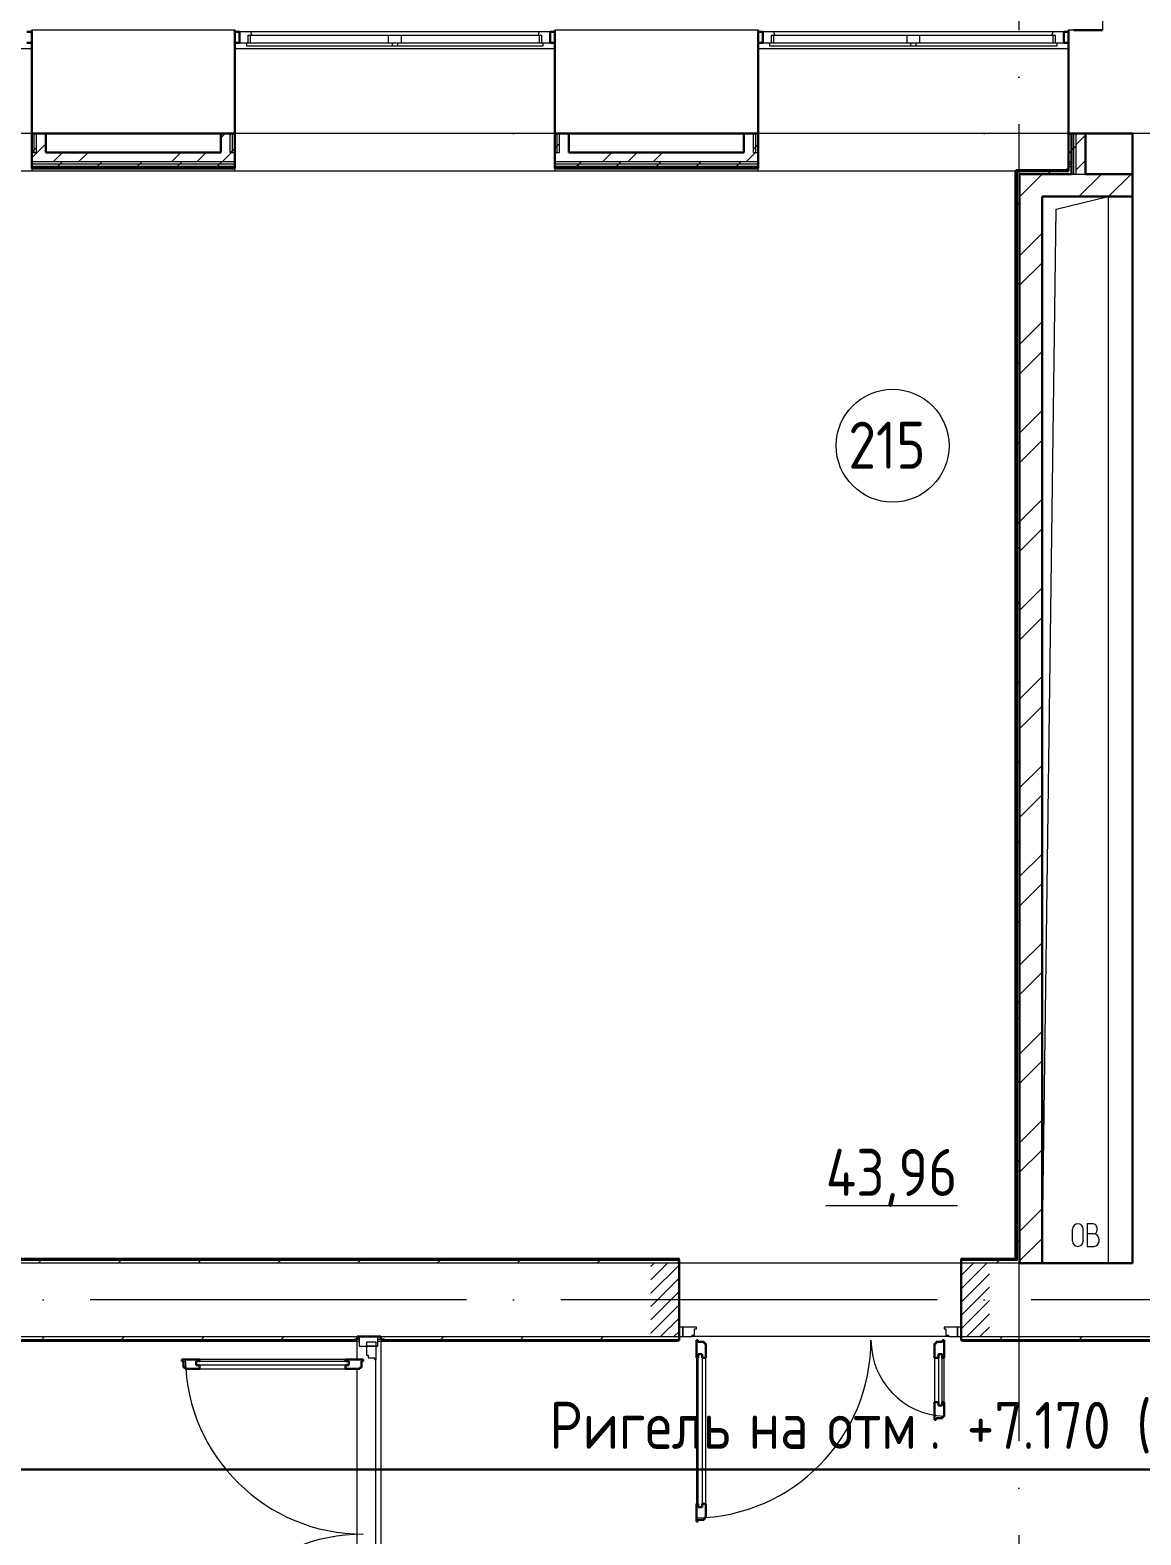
# Model space of a CAD drawing. Header units: millimetres. Extents: x -695119 to 412940, y -249585 to 622758.
# Drawn here: x 299737 to 305640, y 67663 to 75662 of the extents above; entities that cross this region are included whole.
import ezdxf

# ---------------------------------------------------------------- set-up
doc = ezdxf.new("R2010")
doc.units = ezdxf.units.MM
doc.linetypes.add('ADSK_Линия сетки', pattern=[25, 20, -2.5, 0, -2.5])
doc.linetypes.add('ADSK_Штриховая_ш2 п1_5', pattern=[4.5, 3, -1.5])
for name, color, linetype, lineweight in [('_ Окна', 252, 'Continuous', 30), ('_Схема', 5, 'Continuous', 30), ('Аннотация', 252, 'Continuous', 18), ('Витраж', 252, 'Continuous', 9), ('Двери', 8, 'Continuous', 9), ('Марки помещений', 8, 'Continuous', 20), ('Ограждение', 8, 'Continuous', 9), ('Окна', 252, 'Continuous', 9), ('Оси', 252, 'Continuous', 9), ('Перекрытие', 252, 'Continuous', 18), ('Стены внутренние', 252, 'Continuous', 18), ('Стены наружные', 252, 'Continuous', 18), ('Стены штриховка', 7, 'Continuous', 9)]:
    doc.layers.add(name, color=color, linetype=linetype, lineweight=lineweight)
doc.layers.add('Двери открывание', color=7, linetype='Continuous', lineweight=9, true_color=0xc0c0c0)
doc.styles.add('GOST Common_2', font='', dxfattribs={"width": 0.9, "height": 250})
doc.styles.get('GOST Common_2').set_extended_font_data('GOST type B')

# ---------------------------------------------------------------- blocks, each defined once
blk = doc.blocks.new('план 2 этажа')
at = {"layer": 'Двери', "lineweight": 18, "true_color": 0x636466}
h = blk.add_hatch(dxfattribs=at)
h.set_pattern_fill('FP_2', color=251, angle=180, style=0, pattern_type=2)
h.set_pattern_definition([(225, (304060.813, 68911.636), (35.3553, -35.3553), [])])
h.paths.add_polyline_path([(304835.8, 68980.5), (304835.8, 69106.6), (304685.8, 69106.6), (304685.8, 68716.6), (304835.8, 68716.6)])
h.paths.add_polyline_path([(303185.8, 68716.6), (303185.8, 69106.6), (303035.8, 69106.6), (303035.8, 68716.6)])
at = {"color": 251, "lineweight": 18, "true_color": 0x636466}
for p, q in [((305190.2, 74709.4), (305465.8, 74776.6)), ((305465.8, 74776.6), (305465.8, 69106.6)), ((305115.8, 69106.6), (305190.2, 74709.4)), ((305276.5, 69225.1), (305276.5, 69287.8)), ((305333.9, 69225.1), (305333.9, 69287.8)), ((305384, 69316.5), (305354, 69316.5)), ((305354, 69316.5), (305354, 69196.5)), ((305407.4, 69283.1), (305407.4, 69293.1)), ((305387.4, 69263.1), (305354, 69263.1)), ((305354, 69196.5), (305390.7, 69196.5)), ((305417.4, 69223.1), (305417.4, 69233.1))]:
    blk.add_line(p, q, dxfattribs=at)
for centre, radius, start, end in [((305305.2, 69287.8), 28.7, 0, 180), ((305384, 69293.1), 23.3, 0, 90), ((305387.4, 69283.1), 20, 270, 0), ((305305.2, 69225.1), 28.7, 180, 0), ((305387.4, 69233.1), 30, 0, 90), ((305390.7, 69223.1), 26.7, 270, 0)]:
    blk.add_arc(centre, radius, start, end, dxfattribs=at)
at = {"layer": '_ Окна', "color": 251, "true_color": 0x636466}
for p, q in [((299745.8, 75651.6), (299720.8, 75651.6)), ((299720.8, 75593.6), (299745.8, 75593.6)), ((300850.8, 75651.6), (300825.8, 75651.6)), ((300825.8, 75593.6), (300850.8, 75593.6)), ((300850.8, 75593.6), (300850.8, 75651.6)), ((302525.8, 75651.6), (302500.8, 75651.6)), ((302500.8, 75651.6), (302500.8, 75593.6)), ((302500.8, 75593.6), (302525.8, 75593.6)), ((303630.8, 75651.6), (303605.8, 75651.6)), ((303605.8, 75593.6), (303630.8, 75593.6)), ((303630.8, 75593.6), (303630.8, 75651.6)), ((305255.8, 75651.6), (305230.8, 75651.6)), ((305230.8, 75651.6), (305230.8, 75593.6)), ((305230.8, 75593.6), (305255.8, 75593.6))]:
    blk.add_line(p, q, dxfattribs=at)
at = {"layer": '_ Окна', "color": 251, "lineweight": 18, "true_color": 0x636466}
for p, q in [((300910.3, 75651.6), (300850.8, 75651.6)), ((300850.8, 75651.6), (300850.8, 75593.6)), ((300850.8, 75593.6), (300888.8, 75593.6)), ((300896.8, 75593.6), (300896.8, 75634.6)), ((300896.8, 75634.6), (300908.8, 75634.6)), ((300914.8, 75634.6), (300910.3, 75651.6)), ((302441.4, 75651.6), (302436.8, 75634.6)), ((302500.8, 75651.6), (302441.4, 75651.6)), ((302442.8, 75634.6), (302454.8, 75634.6)), ((302454.8, 75634.6), (302454.8, 75593.6)), ((302462.8, 75593.6), (302500.8, 75593.6)), ((302500.8, 75593.6), (302500.8, 75651.6)), ((303690.3, 75651.6), (303630.8, 75651.6)), ((303630.8, 75651.6), (303630.8, 75593.6)), ((303630.8, 75593.6), (303668.8, 75593.6)), ((303676.8, 75593.6), (303676.8, 75634.6)), ((303676.8, 75634.6), (303688.8, 75634.6)), ((303694.8, 75634.6), (303690.3, 75651.6)), ((305171.4, 75651.6), (305166.8, 75634.6)), ((305230.8, 75651.6), (305171.4, 75651.6)), ((305172.8, 75634.6), (305184.8, 75634.6)), ((305184.8, 75634.6), (305184.8, 75593.6)), ((305192.8, 75593.6), (305230.8, 75593.6)), ((305230.8, 75593.6), (305230.8, 75651.6))]:
    blk.add_line(p, q, dxfattribs=at)
at = {"layer": 'Витраж', "color": 251, "lineweight": 18, "true_color": 0x636466}
for p, q in [((301485.8, 68716.6), (301485.8, 68666.6)), ((301585.8, 68716.6), (301485.8, 68716.6)), ((301585.8, 68666.6), (301585.8, 68716.6)), ((301485.8, 68666.6), (301525.8, 68666.6)), ((301575.8, 68666.6), (301585.8, 68666.6))]:
    blk.add_line(p, q, dxfattribs=at)
at = {"layer": 'Двери', "color": 251, "linetype": 'ADSK_Штриховая_ш2 п1_5', "true_color": 0x636466}
for p, q in [((303185.8, 69106.6), (303035.8, 69106.6)), ((303185.8, 68716.6), (303185.8, 69106.6)), ((304835.8, 69106.6), (304685.8, 69106.6)), ((304685.8, 69106.6), (304685.8, 68716.6)), ((303035.8, 68716.6), (303185.8, 68716.6)), ((304685.8, 68716.6), (304835.8, 68716.6))]:
    blk.add_line(p, q, dxfattribs=at)
at = {"layer": 'Двери', "color": 251, "true_color": 0x636466}
for p, q in [((303185.8, 68766.6), (303185.8, 68716.6)), ((303205.8, 68766.6), (303185.8, 68766.6)), ((303185.8, 68716.6), (303205.8, 68716.6)), ((303205.8, 68716.6), (303205.8, 68766.6)), ((303277.8, 68766.6), (303205.8, 68766.6)), ((303205.8, 68766.6), (303205.8, 68716.6)), ((303205.8, 68716.6), (303254.8, 68716.6)), ((303254.8, 68716.6), (303254.8, 68724.6)), ((303254.8, 68724.6), (303268.8, 68724.6)), ((303268.8, 68724.6), (303268.8, 68758.6)), ((303268.8, 68758.6), (303277.8, 68758.6)), ((303277.8, 68758.6), (303277.8, 68766.6)), ((304665.8, 68766.6), (304593.8, 68766.6)), ((304593.8, 68766.6), (304593.8, 68758.6)), ((304593.8, 68758.6), (304602.8, 68758.6)), ((304602.8, 68758.6), (304602.8, 68724.6)), ((304602.8, 68724.6), (304616.8, 68724.6)), ((304616.8, 68724.6), (304616.8, 68716.6)), ((304616.8, 68716.6), (304665.8, 68716.6)), ((304685.8, 68766.6), (304665.8, 68766.6)), ((304665.8, 68766.6), (304665.8, 68716.6)), ((304665.8, 68716.6), (304665.8, 68766.6)), ((304665.8, 68716.6), (304685.8, 68716.6)), ((304685.8, 68716.6), (304685.8, 68766.6)), ((301575.8, 68686.6), (301525.8, 68686.6)), ((301525.8, 68686.6), (301525.8, 68666.6)), ((301525.8, 68666.6), (301575.8, 68666.6)), ((301575.8, 68666.6), (301525.8, 68666.6)), ((301525.8, 68666.6), (301525.8, 68617.6)), ((301575.8, 68666.6), (301575.8, 68686.6)), ((301575.8, 68594.6), (301575.8, 68666.6)), ((300619.8, 68585.6), (301431.8, 68585.6)), ((300619.8, 68564.6), (300619.8, 68585.6)), ((301431.8, 68564.6), (300619.8, 68564.6)), ((301413.8, 68594.6), (300637.8, 68594.6)), ((301431.8, 68585.6), (301431.8, 68564.6)), ((301525.8, 68617.6), (301533.8, 68617.6)), ((301533.8, 68617.6), (301533.8, 68603.6)), ((301533.8, 68603.6), (301567.8, 68603.6)), ((301567.8, 68603.6), (301567.8, 68594.6)), ((301567.8, 68594.6), (301575.8, 68594.6)), ((303277.8, 68604.6), (303277.8, 67828.6)), ((303286.8, 68622.6), (303307.8, 68622.6)), ((303286.8, 67810.6), (303286.8, 68622.6)), ((303307.8, 68622.6), (303307.8, 67810.6)), ((303327.8, 67828.6), (303327.8, 68604.6)), ((304543.8, 68604.6), (304543.8, 68368.6)), ((304563.8, 68622.6), (304563.8, 68350.6)), ((304584.8, 68622.6), (304563.8, 68622.6)), ((304584.8, 68350.6), (304584.8, 68622.6)), ((304593.8, 68368.6), (304593.8, 68604.6)), ((300637.8, 68544.6), (301413.8, 68544.6)), ((304563.8, 68350.6), (304584.8, 68350.6)), ((303307.8, 67810.6), (303286.8, 67810.6))]:
    blk.add_line(p, q, dxfattribs=at)
at = {"layer": 'Двери', "color": 251, "lineweight": 30, "true_color": 0x636466}
for p, q in [((303285.8, 68698.6), (303277.8, 68698.6)), ((303277.8, 68698.6), (303277.8, 68604.6)), ((303285.8, 68689.6), (303285.8, 68698.6)), ((303319.8, 68689.6), (303285.8, 68689.6)), ((303319.8, 68680.6), (303319.8, 68689.6)), ((303327.8, 68680.6), (303319.8, 68680.6)), ((303327.8, 68604.6), (303327.8, 68680.6)), ((304551.8, 68680.6), (304543.8, 68680.6)), ((304543.8, 68680.6), (304543.8, 68604.6)), ((304551.8, 68689.6), (304551.8, 68680.6)), ((304585.8, 68689.6), (304551.8, 68689.6)), ((304593.8, 68698.6), (304585.8, 68698.6)), ((304585.8, 68698.6), (304585.8, 68689.6)), ((304593.8, 68604.6), (304593.8, 68698.6)), ((300637.8, 68594.6), (300543.8, 68594.6)), ((300543.8, 68594.6), (300543.8, 68586.6)), ((300543.8, 68586.6), (300552.8, 68586.6)), ((300552.8, 68586.6), (300552.8, 68552.6)), ((300552.8, 68552.6), (300561.8, 68552.6)), ((300561.8, 68552.6), (300561.8, 68544.6)), ((300619.8, 68585.6), (300637.8, 68585.6)), ((300619.8, 68564.6), (300619.8, 68585.6)), ((300637.8, 68564.6), (300619.8, 68564.6)), ((300637.8, 68585.6), (300637.8, 68594.6)), ((300637.8, 68544.6), (300637.8, 68564.6)), ((301507.8, 68594.6), (301413.8, 68594.6)), ((301413.8, 68585.6), (301413.8, 68594.6)), ((301431.8, 68585.6), (301413.8, 68585.6)), ((301413.8, 68564.6), (301431.8, 68564.6)), ((301413.8, 68544.6), (301413.8, 68564.6)), ((301431.8, 68564.6), (301431.8, 68585.6)), ((301489.8, 68544.6), (301489.8, 68552.6)), ((301489.8, 68552.6), (301498.8, 68552.6)), ((301498.8, 68552.6), (301498.8, 68586.6)), ((301498.8, 68586.6), (301507.8, 68586.6)), ((301507.8, 68586.6), (301507.8, 68594.6)), ((303286.8, 68604.6), (303277.8, 68604.6)), ((303286.8, 68622.6), (303286.8, 68604.6)), ((303307.8, 68622.6), (303286.8, 68622.6)), ((303307.8, 68604.6), (303307.8, 68622.6)), ((303327.8, 68604.6), (303307.8, 68604.6)), ((304543.8, 68604.6), (304563.8, 68604.6)), ((304563.8, 68604.6), (304563.8, 68622.6)), ((304563.8, 68622.6), (304584.8, 68622.6)), ((304584.8, 68622.6), (304584.8, 68604.6)), ((304584.8, 68604.6), (304593.8, 68604.6)), ((300561.8, 68544.6), (300637.8, 68544.6)), ((301413.8, 68544.6), (301489.8, 68544.6)), ((304543.8, 68368.6), (304543.8, 68274.6)), ((304543.8, 68368.6), (304563.8, 68368.6)), ((304563.8, 68368.6), (304563.8, 68350.6)), ((304563.8, 68350.6), (304584.8, 68350.6)), ((304584.8, 68368.6), (304593.8, 68368.6)), ((304584.8, 68350.6), (304584.8, 68368.6)), ((304593.8, 68292.6), (304593.8, 68368.6)), ((304543.8, 68274.6), (304551.8, 68274.6)), ((304551.8, 68274.6), (304551.8, 68283.6)), ((304551.8, 68283.6), (304585.8, 68283.6)), ((304585.8, 68283.6), (304585.8, 68292.6)), ((304585.8, 68292.6), (304593.8, 68292.6)), ((303277.8, 67828.6), (303277.8, 67734.6)), ((303286.8, 67828.6), (303277.8, 67828.6)), ((303286.8, 67810.6), (303286.8, 67828.6)), ((303307.8, 67810.6), (303286.8, 67810.6)), ((303307.8, 67828.6), (303307.8, 67810.6)), ((303327.8, 67828.6), (303307.8, 67828.6)), ((303319.8, 67743.6), (303319.8, 67752.6)), ((303319.8, 67752.6), (303327.8, 67752.6)), ((303327.8, 67752.6), (303327.8, 67828.6)), ((303277.8, 67734.6), (303285.8, 67734.6)), ((303285.8, 67734.6), (303285.8, 67743.6)), ((303285.8, 67743.6), (303319.8, 67743.6))]:
    blk.add_line(p, q, dxfattribs=at)
at = {"layer": 'Двери открывание', "color": 251, "true_color": 0x636466}
for centre, radius, start, end in [((303259.8, 68698.6), 946, 271.09026, 0), ((304611.8, 68698.6), 406, 180, 267.45896), ((301507.8, 68612.6), 946, 181.09026, 270), ((301507.8, 66720.6), 946, 90, 178.90974)]:
    blk.add_arc(centre, radius, start, end, dxfattribs=at)
at = {"layer": 'Марки помещений', "color": 251, "true_color": 0x636466}
blk.add_circle((304320.7, 73452.3), 300, dxfattribs=at)
at = {"layer": 'Ограждение', "color": 251, "true_color": 0x636466}
for p, q in [((299745.8, 75561.6), (298045.8, 75561.6)), ((302525.8, 75561.6), (300825.8, 75561.6)), ((305255.8, 75561.6), (303605.8, 75561.6)), ((299745.8, 75111.6), (298045.8, 75111.6)), ((302525.8, 75111.6), (300825.8, 75111.6)), ((305255.8, 75111.6), (303605.8, 75111.6)), ((304975.8, 74911.6), (297640.8, 74911.6)), ((299745.8, 74911.6), (298045.8, 74911.6)), ((299745.8, 74926.6), (299745.8, 74911.6)), ((300825.8, 74911.6), (300825.8, 74926.6)), ((302525.8, 74911.6), (300825.8, 74911.6)), ((302525.8, 74926.6), (302525.8, 74911.6)), ((303605.8, 74911.6), (303605.8, 74926.6)), ((304975.8, 74911.6), (303605.8, 74911.6)), ((304970.8, 74911.6), (304970.8, 69131.6)), ((303185.8, 69131.6), (297645.8, 69131.6)), ((303185.8, 69131.6), (303185.8, 69126.6)), ((304685.8, 69126.6), (304685.8, 69131.6)), ((304970.8, 69131.6), (304685.8, 69131.6)), ((304970.8, 69131.6), (304975.8, 69126.6)), ((296480.8, 68691.6), (301485.8, 68691.6)), ((301485.8, 68701.6), (301475.8, 68701.6)), ((301600.8, 68701.6), (301585.8, 68701.6)), ((301585.8, 68691.6), (303175.8, 68691.6)), ((303175.8, 68696.6), (303175.8, 68691.6)), ((304695.8, 68691.6), (304695.8, 68696.7)), ((304695.8, 68691.6), (306965.8, 68691.6))]:
    blk.add_line(p, q, dxfattribs=at)
at = {"layer": 'Окна', "color": 251, "true_color": 0x636466}
for p, q in [((300888.8, 75593.6), (301660.8, 75593.6)), ((300888.8, 75576.6), (300888.8, 75593.6)), ((300908.8, 75634.6), (301640.8, 75634.6)), ((300908.8, 75593.6), (300908.8, 75634.6)), ((302441.4, 75651.6), (300910.3, 75651.6)), ((301640.8, 75634.6), (301710.8, 75634.6)), ((301640.8, 75634.6), (301640.8, 75593.6)), ((301660.8, 75593.6), (301690.8, 75593.6)), ((301660.8, 75593.6), (301660.8, 75576.6)), ((301690.8, 75593.6), (302462.8, 75593.6)), ((301690.8, 75576.6), (301690.8, 75593.6)), ((301710.8, 75634.6), (302442.8, 75634.6)), ((301710.8, 75593.6), (301710.8, 75634.6)), ((302442.8, 75634.6), (302442.8, 75593.6)), ((302462.8, 75593.6), (302462.8, 75576.6)), ((303668.8, 75593.6), (304415.8, 75593.6)), ((303668.8, 75576.6), (303668.8, 75593.6)), ((303688.8, 75634.6), (304395.8, 75634.6)), ((303688.8, 75593.6), (303688.8, 75634.6)), ((305171.4, 75651.6), (303690.3, 75651.6)), ((304395.8, 75634.6), (304465.8, 75634.6)), ((304395.8, 75634.6), (304395.8, 75593.6)), ((304415.8, 75593.6), (304445.8, 75593.6)), ((304415.8, 75593.6), (304415.8, 75576.6)), ((304445.8, 75593.6), (305192.8, 75593.6)), ((304445.8, 75576.6), (304445.8, 75593.6)), ((304465.8, 75634.6), (305172.8, 75634.6)), ((304465.8, 75593.6), (304465.8, 75634.6)), ((305172.8, 75634.6), (305172.8, 75593.6)), ((305192.8, 75593.6), (305192.8, 75576.6)), ((301660.8, 75576.6), (300888.8, 75576.6)), ((301690.8, 75576.6), (301660.8, 75576.6)), ((302462.8, 75576.6), (301690.8, 75576.6)), ((304415.8, 75576.6), (303668.8, 75576.6)), ((304445.8, 75576.6), (304415.8, 75576.6)), ((305192.8, 75576.6), (304445.8, 75576.6))]:
    blk.add_line(p, q, dxfattribs=at)
at = {"layer": 'Оси', "color": 251, "linetype": 'ADSK_Линия сетки', "ltscale": 100, "true_color": 0x636466}
for p, q in [((304990.8, 112662.3), (304990.8, 47955.5)), ((332058.1, 75111.6), (255080.8, 75111.6)), ((332058.1, 68911.6), (255080.8, 68911.6))]:
    blk.add_line(p, q, dxfattribs=at)
at = {"layer": 'Перекрытие', "color": 251, "ltscale": 100, "true_color": 0x636466}
for p, q in [((305465.8, 74776.6), (305465.8, 69106.6)), ((304616.8, 68716.6), (303254.8, 68716.6)), ((301573.7, 68594.6), (301573.7, 66738.6))]:
    blk.add_line(p, q, dxfattribs=at)
at = {"layer": 'Стены внутренние', "color": 251, "true_color": 0x636466}
for p, q in [((305435.8, 77461.6), (305435.8, 75661.6)), ((300825.8, 75661.6), (299745.8, 75661.6)), ((303605.8, 75661.6), (302525.8, 75661.6)), ((305283.8, 75661.6), (305255.8, 75661.6)), ((304995.8, 69106.6), (297635.8, 69106.6)), ((297000.8, 68716.6), (301475.8, 68716.6)), ((301600.8, 68716.6), (303185.8, 68716.6)), ((304616.8, 68716.6), (303254.8, 68716.6)), ((304685.8, 68716.6), (305985.8, 68716.6))]:
    blk.add_line(p, q, dxfattribs=at)
at = {"layer": 'Стены внутренние', "color": 251, "lineweight": 30, "true_color": 0x636466}
for p, q in [((299745.8, 75661.6), (299745.8, 75111.6)), ((300825.8, 75111.6), (300825.8, 75661.6)), ((302525.8, 75661.6), (302525.8, 75111.6)), ((303605.8, 75111.6), (303605.8, 75661.6)), ((305255.8, 75661.6), (305255.8, 75111.6)), ((305435.8, 75661.6), (305283.8, 75661.6)), ((299820.8, 75111.6), (300750.8, 75111.6)), ((302600.8, 75111.6), (303530.8, 75111.6)), ((305345.8, 75111.6), (305595.8, 75111.6)), ((305595.8, 75111.6), (305595.8, 74896.6)), ((305595.8, 74776.6), (305595.8, 69106.6)), ((303185.8, 68716.6), (303185.8, 69106.6)), ((304685.8, 69106.6), (304685.8, 68716.6)), ((305595.8, 69106.6), (305115.8, 69106.6)), ((301475.8, 68716.6), (301600.8, 68716.6))]:
    blk.add_line(p, q, dxfattribs=at)
at = {"layer": 'Стены наружные', "color": 251, "lineweight": 30, "true_color": 0x636466}
for p, q in [((299745.8, 75111.6), (299745.8, 74926.6)), ((299820.8, 75111.6), (299745.8, 75111.6)), ((299820.8, 75011.6), (299820.8, 75111.6)), ((300750.8, 75111.6), (300750.8, 75011.6)), ((300825.8, 75111.6), (300750.8, 75111.6)), ((300825.8, 74926.6), (300825.8, 75111.6)), ((302525.8, 75111.6), (302525.8, 74926.6)), ((302600.8, 75111.6), (302525.8, 75111.6)), ((302600.8, 75011.6), (302600.8, 75111.6)), ((303530.8, 75111.6), (303530.8, 75011.6)), ((303605.8, 75111.6), (303530.8, 75111.6)), ((303605.8, 74926.6), (303605.8, 75111.6)), ((305345.8, 75111.6), (305255.8, 75111.6)), ((305255.8, 74911.6), (305255.8, 75111.6)), ((305270.8, 74896.6), (305270.8, 75111.6)), ((305345.8, 74896.6), (305345.8, 75111.6)), ((300750.8, 75011.6), (299820.8, 75011.6)), ((303530.8, 75011.6), (302600.8, 75011.6)), ((299745.8, 74926.6), (300825.8, 74926.6)), ((302525.8, 74926.6), (303605.8, 74926.6)), ((304975.8, 74916.6), (304975.8, 69126.6)), ((305250.8, 74916.6), (304975.8, 74916.6)), ((304980.8, 74911.6), (304980.8, 69121.6)), ((305255.8, 74911.6), (304980.8, 74911.6)), ((304995.8, 74896.6), (304995.8, 69106.6)), ((305270.8, 74896.6), (304995.8, 74896.6)), ((305255.8, 74926.6), (305250.8, 74926.6)), ((305250.8, 74926.6), (305250.8, 74916.6)), ((305595.8, 74896.6), (305345.8, 74896.6)), ((305595.8, 74776.6), (305595.8, 74896.6)), ((305115.8, 69106.6), (305115.8, 74776.6)), ((305115.8, 74776.6), (305595.8, 74776.6)), ((303185.8, 69126.6), (297640.8, 69126.6)), ((303185.8, 69106.6), (303185.8, 69126.6)), ((304685.8, 69126.6), (304685.8, 69106.6)), ((304975.8, 69126.6), (304685.8, 69126.6)), ((304995.8, 69106.6), (305115.8, 69106.6)), ((301475.8, 68701.6), (301475.8, 68716.6)), ((301600.8, 68716.6), (301600.8, 68701.6)), ((303185.8, 68696.6), (303185.8, 68716.6)), ((304685.8, 68716.6), (304685.8, 68696.6)), ((296480.8, 68696.6), (301460.8, 68696.6)), ((301460.8, 68701.6), (301475.8, 68701.6)), ((301460.8, 68696.6), (301460.8, 68701.6)), ((301600.8, 68701.6), (301620.8, 68701.6)), ((301620.8, 68701.6), (301620.8, 68696.6)), ((301620.8, 68696.6), (303185.8, 68696.6)), ((304685.8, 68696.6), (306960.8, 68696.6))]:
    blk.add_line(p, q, dxfattribs=at)
at = {"layer": 'Стены наружные', "color": 251, "linetype": 'Continuous', "lineweight": 9, "true_color": 0x636466}
for p, q in [((300750.8, 75088.9), (300773.6, 75111.6)), ((299758.3, 75024.8), (299770.8, 75037.3)), ((299775.3, 75011.6), (299820.8, 75057.1)), ((300813.3, 75019.2), (300825.8, 75031.7)), ((302525.8, 75034.6), (302538.3, 75047.1)), ((302538.3, 75047.1), (302550.8, 75059.6)), ((303580.8, 75028.9), (303593.3, 75041.4)), ((303593.3, 75041.4), (303605.8, 75053.9)), ((305270.8, 75021.9), (305283.3, 75034.4)), ((305283.3, 75034.4), (305295.8, 75046.9)), ((305295.8, 75054), (305345.8, 75104)), ((299745.8, 75012.3), (299758.3, 75024.8)), ((299745.8, 74982.1), (299775.3, 75011.6)), ((299860.2, 74961.6), (299910.2, 75011.6)), ((299894.8, 74949.1), (299907.3, 74961.6)), ((299995.2, 74961.6), (300045.2, 75011.6)), ((300106.9, 74949.1), (300119.4, 74961.6)), ((300319, 74949.1), (300331.5, 74961.6)), ((300488.6, 74961.6), (300538.6, 75011.6)), ((300531.2, 74949.1), (300543.7, 74961.6)), ((300623.6, 74961.6), (300673.6, 75011.6)), ((300743.3, 74949.1), (300755.8, 74961.6)), ((300758.5, 74961.6), (300808.5, 75011.6)), ((300805.8, 75011.6), (300813.3, 75019.2)), ((302652.5, 74949.1), (302665, 74961.6)), ((302778.6, 74961.6), (302828.6, 75011.6)), ((302864.6, 74949.1), (302877.1, 74961.6)), ((302913.5, 74961.6), (302963.5, 75011.6)), ((303048.5, 74961.6), (303098.5, 75011.6)), ((303076.7, 74949.1), (303089.2, 74961.6)), ((303288.9, 74949.1), (303301.4, 74961.6)), ((303501, 74949.1), (303513.5, 74961.6)), ((303541.9, 74961.6), (303591.9, 75011.6)), ((305260.6, 75011.6), (305270.8, 75021.9)), ((305295.8, 74919), (305345.8, 74969)), ((299801.6, 74926.6), (299806.6, 74931.6)), ((299872.3, 74926.6), (299877.3, 74931.6)), ((299882.3, 74936.6), (299894.8, 74949.1)), ((299943, 74926.6), (299948, 74931.6)), ((300013.7, 74926.6), (300018.7, 74931.6)), ((300084.4, 74926.6), (300089.4, 74931.6)), ((300089.4, 74931.6), (300094.4, 74936.6)), ((300094.4, 74936.6), (300106.9, 74949.1)), ((300155.1, 74926.6), (300160.1, 74931.6)), ((300225.8, 74926.6), (300230.8, 74931.6)), ((300296.5, 74926.6), (300301.5, 74931.6)), ((300306.5, 74936.6), (300319, 74949.1)), ((300367.2, 74926.6), (300372.2, 74931.6)), ((300438, 74926.6), (300443, 74931.6)), ((300508.7, 74926.6), (300513.7, 74931.6)), ((300513.7, 74931.6), (300518.7, 74936.6)), ((300518.7, 74936.6), (300531.2, 74949.1)), ((300579.4, 74926.6), (300584.4, 74931.6)), ((300650.1, 74926.6), (300655.1, 74931.6)), ((300720.8, 74926.6), (300725.8, 74931.6)), ((300730.8, 74936.6), (300743.3, 74949.1)), ((300791.5, 74926.6), (300796.5, 74931.6)), ((302559.3, 74926.6), (302564.3, 74931.6)), ((302630, 74926.6), (302635, 74931.6)), ((302635, 74931.6), (302640, 74936.6)), ((302640, 74936.6), (302652.5, 74949.1)), ((302700.7, 74926.6), (302705.7, 74931.6)), ((302771.4, 74926.6), (302776.4, 74931.6)), ((302842.1, 74926.6), (302847.1, 74931.6)), ((302852.1, 74936.6), (302864.6, 74949.1)), ((302912.8, 74926.6), (302917.8, 74931.6)), ((302983.5, 74926.6), (302988.5, 74931.6)), ((303054.2, 74926.6), (303059.2, 74931.6)), ((303059.2, 74931.6), (303064.2, 74936.6)), ((303064.2, 74936.6), (303076.7, 74949.1)), ((303125, 74926.6), (303130, 74931.6)), ((303195.7, 74926.6), (303200.7, 74931.6)), ((303266.4, 74926.6), (303271.4, 74931.6)), ((303276.4, 74936.6), (303288.9, 74949.1)), ((303337.1, 74926.6), (303342.1, 74931.6)), ((303407.8, 74926.6), (303412.8, 74931.6)), ((303478.5, 74926.6), (303483.5, 74931.6)), ((303483.5, 74931.6), (303488.5, 74936.6)), ((303488.5, 74936.6), (303501, 74949.1)), ((303549.2, 74926.6), (303554.2, 74931.6)), ((304975.8, 74868.3), (304980.8, 74873.3)), ((304996, 74776.6), (305116, 74896.6)), ((305019.1, 74911.6), (305024.1, 74916.6)), ((305089.9, 74911.6), (305094.9, 74916.6)), ((305145.6, 74896.6), (305160.6, 74911.6)), ((305160.6, 74911.6), (305165.6, 74916.6)), ((305231.3, 74911.6), (305236.3, 74916.6)), ((305310.4, 74776.6), (305430.4, 74896.6)), ((305467.5, 74776.6), (305587.5, 74896.6)), ((304975.8, 74797.6), (304980.8, 74802.6)), ((304975.8, 74726.9), (304980.8, 74731.9)), ((304980.8, 74731.9), (304995.8, 74746.9)), ((304995.8, 74776.4), (304996, 74776.6)), ((304975.8, 74656.2), (304980.8, 74661.2)), ((304975.8, 74585.5), (304980.8, 74590.5)), ((304995.8, 74462.1), (305115.8, 74582.1)), ((304975.8, 74514.8), (304980.8, 74519.8)), ((304975.8, 74444), (304980.8, 74449)), ((304995.8, 74304.9), (305115.8, 74424.9)), ((304975.8, 74373.3), (304980.8, 74378.3)), ((304980.8, 74307.6), (304995.8, 74322.6)), ((304975.8, 74302.6), (304980.8, 74307.6)), ((304975.8, 74231.9), (304980.8, 74236.9)), ((304975.8, 74161.2), (304980.8, 74166.2)), ((304975.8, 74090.5), (304980.8, 74095.5)), ((304995.8, 73990.6), (305115.8, 74110.6)), ((304975.8, 74019.8), (304980.8, 74024.8)), ((304975.8, 73949.1), (304980.8, 73954.1)), ((304995.8, 73833.5), (305115.8, 73953.5)), ((304975.8, 73878.4), (304980.8, 73883.4)), ((304980.8, 73883.4), (304995.8, 73898.4)), ((304975.8, 73807.6), (304980.8, 73812.6)), ((304975.8, 73736.9), (304980.8, 73741.9)), ((304975.8, 73666.2), (304980.8, 73671.2)), ((304975.8, 73595.5), (304980.8, 73600.5)), ((304995.8, 73519.2), (305115.8, 73639.2)), ((304975.8, 73524.8), (304980.8, 73529.8)), ((304975.8, 73454.1), (304980.8, 73459.1)), ((304980.8, 73459.1), (304995.8, 73474.1)), ((304995.8, 73362), (305115.8, 73482)), ((304975.8, 73383.4), (304980.8, 73388.4)), ((304975.8, 73312.7), (304980.8, 73317.7)), ((304975.8, 73242), (304980.8, 73247)), ((304975.8, 73171.2), (304980.8, 73176.2)), ((304995.8, 73047.7), (305115.8, 73167.7)), ((304975.8, 73100.5), (304980.8, 73105.5)), ((304975.8, 73029.8), (304980.8, 73034.8)), ((304980.8, 73034.8), (304995.8, 73049.8)), ((304975.8, 72959.1), (304980.8, 72964.1)), ((304995.8, 72890.6), (305115.8, 73010.6)), ((304975.8, 72888.4), (304980.8, 72893.4)), ((304975.8, 72817.7), (304980.8, 72822.7)), ((304975.8, 72747), (304980.8, 72752)), ((304975.8, 72676.3), (304980.8, 72681.3)), ((304995.8, 72576.2), (305115.8, 72696.2)), ((304975.8, 72605.6), (304980.8, 72610.6)), ((304980.8, 72610.6), (304995.8, 72625.6)), ((304975.8, 72534.9), (304980.8, 72539.9)), ((304995.8, 72419.1), (305115.8, 72539.1)), ((304975.8, 72464.1), (304980.8, 72469.1)), ((304975.8, 72393.4), (304980.8, 72398.4)), ((304975.8, 72322.7), (304980.8, 72327.7)), ((304975.8, 72252), (304980.8, 72257)), ((304975.8, 72181.3), (304980.8, 72186.3)), ((304980.8, 72186.3), (304995.8, 72201.3)), ((304995.8, 72104.8), (305115.8, 72224.8)), ((304975.8, 72110.6), (304980.8, 72115.6)), ((304975.8, 72039.9), (304980.8, 72044.9)), ((304995.8, 71947.6), (305115.8, 72067.6)), ((304975.8, 71969.2), (304980.8, 71974.2)), ((304975.8, 71898.5), (304980.8, 71903.5)), ((304975.8, 71827.7), (304980.8, 71832.7)), ((304975.8, 71757), (304980.8, 71762)), ((304980.8, 71762), (304995.8, 71777)), ((304995.8, 71633.3), (305115.8, 71753.3)), ((304975.8, 71686.3), (304980.8, 71691.3)), ((304975.8, 71615.6), (304980.8, 71620.6)), ((304995.8, 71476.2), (305115.8, 71596.2)), ((304975.8, 71544.9), (304980.8, 71549.9)), ((304975.8, 71474.2), (304980.8, 71479.2)), ((304975.8, 71403.5), (304980.8, 71408.5)), ((304980.8, 71337.8), (304995.8, 71352.8)), ((304975.8, 71332.8), (304980.8, 71337.8)), ((304995.8, 71161.9), (305115.8, 71281.9)), ((304975.8, 71262.1), (304980.8, 71267.1)), ((304975.8, 71191.3), (304980.8, 71196.3)), ((304975.8, 71120.6), (304980.8, 71125.6)), ((304995.8, 71004.7), (305115.8, 71124.7)), ((304975.8, 71049.9), (304980.8, 71054.9)), ((304975.8, 70979.2), (304980.8, 70984.2)), ((304975.8, 70908.5), (304980.8, 70913.5)), ((304980.8, 70913.5), (304995.8, 70928.5)), ((304975.8, 70837.8), (304980.8, 70842.8)), ((304995.8, 70690.4), (305115.8, 70810.4)), ((304975.8, 70767.1), (304980.8, 70772.1)), ((304975.8, 70696.4), (304980.8, 70701.4)), ((304995.8, 70533.2), (305115.8, 70653.2)), ((304975.8, 70625.7), (304980.8, 70630.7)), ((304975.8, 70555), (304980.8, 70560)), ((304975.8, 70484.2), (304980.8, 70489.2)), ((304980.8, 70489.2), (304995.8, 70504.2)), ((304975.8, 70413.5), (304980.8, 70418.5)), ((304975.8, 70342.8), (304980.8, 70347.8)), ((304995.8, 70218.9), (305115.8, 70338.9)), ((304975.8, 70272.1), (304980.8, 70277.1)), ((304975.8, 70201.4), (304980.8, 70206.4)), ((304995.8, 70061.8), (305115.8, 70181.8)), ((304975.8, 70130.7), (304980.8, 70135.7)), ((304980.8, 70065), (304995.8, 70080)), ((304975.8, 70060), (304980.8, 70065)), ((304975.8, 69989.3), (304980.8, 69994.3)), ((304975.8, 69918.6), (304980.8, 69923.6)), ((304975.8, 69847.8), (304980.8, 69852.8)), ((304995.8, 69747.5), (305115.8, 69867.5)), ((304975.8, 69777.1), (304980.8, 69782.1)), ((304975.8, 69706.4), (304980.8, 69711.4)), ((304995.8, 69590.3), (305115.8, 69710.3)), ((304975.8, 69635.7), (304980.8, 69640.7)), ((304980.8, 69640.7), (304995.8, 69655.7)), ((304975.8, 69565), (304980.8, 69570)), ((304975.8, 69494.3), (304980.8, 69499.3)), ((304975.8, 69423.6), (304980.8, 69428.6)), ((304975.8, 69352.9), (304980.8, 69357.9)), ((304995.8, 69276), (305115.8, 69396)), ((304975.8, 69282.2), (304980.8, 69287.2)), ((304975.8, 69211.5), (304980.8, 69216.5)), ((304980.8, 69216.5), (304995.8, 69231.5)), ((304995.8, 69118.8), (305115.8, 69238.8)), ((299779.8, 69106.6), (299794.8, 69121.6)), ((299794.8, 69121.6), (299799.8, 69126.6)), ((299865.5, 69121.6), (299870.5, 69126.6)), ((299936.3, 69121.6), (299941.3, 69126.6)), ((300007, 69121.6), (300012, 69126.6)), ((300077.7, 69121.6), (300082.7, 69126.6)), ((300148.4, 69121.6), (300153.4, 69126.6)), ((300204.1, 69106.6), (300219.1, 69121.6)), ((300219.1, 69121.6), (300224.1, 69126.6)), ((300289.8, 69121.6), (300294.8, 69126.6)), ((300360.5, 69121.6), (300365.5, 69126.6)), ((300431.2, 69121.6), (300436.2, 69126.6)), ((300501.9, 69121.6), (300506.9, 69126.6)), ((300572.6, 69121.6), (300577.6, 69126.6)), ((300628.4, 69106.6), (300643.4, 69121.6)), ((300643.4, 69121.6), (300648.4, 69126.6)), ((300714.1, 69121.6), (300719.1, 69126.6)), ((300784.8, 69121.6), (300789.8, 69126.6)), ((300855.5, 69121.6), (300860.5, 69126.6)), ((300926.2, 69121.6), (300931.2, 69126.6)), ((300996.9, 69121.6), (301001.9, 69126.6)), ((301052.6, 69106.6), (301067.6, 69121.6)), ((301067.6, 69121.6), (301072.6, 69126.6)), ((301138.3, 69121.6), (301143.3, 69126.6)), ((301209, 69121.6), (301214, 69126.6)), ((301279.8, 69121.6), (301284.8, 69126.6)), ((301350.5, 69121.6), (301355.5, 69126.6)), ((301421.2, 69121.6), (301426.2, 69126.6)), ((301476.9, 69106.6), (301491.9, 69121.6)), ((301491.9, 69121.6), (301496.9, 69126.6)), ((301562.6, 69121.6), (301567.6, 69126.6)), ((301633.3, 69121.6), (301638.3, 69126.6)), ((301704, 69121.6), (301709, 69126.6)), ((301774.7, 69121.6), (301779.7, 69126.6)), ((301845.4, 69121.6), (301850.4, 69126.6)), ((301901.2, 69106.6), (301916.2, 69121.6)), ((301916.2, 69121.6), (301921.2, 69126.6)), ((301986.9, 69121.6), (301991.9, 69126.6)), ((302057.6, 69121.6), (302062.6, 69126.6)), ((302128.3, 69121.6), (302133.3, 69126.6)), ((302199, 69121.6), (302204, 69126.6)), ((302269.7, 69121.6), (302274.7, 69126.6)), ((302325.4, 69106.6), (302340.4, 69121.6)), ((302340.4, 69121.6), (302345.4, 69126.6)), ((302411.1, 69121.6), (302416.1, 69126.6)), ((302481.8, 69121.6), (302486.8, 69126.6)), ((302552.5, 69121.6), (302557.5, 69126.6)), ((302623.3, 69121.6), (302628.3, 69126.6)), ((302694, 69121.6), (302699, 69126.6)), ((302749.7, 69106.6), (302764.7, 69121.6)), ((302764.7, 69121.6), (302769.7, 69126.6)), ((302835.4, 69121.6), (302840.4, 69126.6)), ((302906.1, 69121.6), (302911.1, 69126.6)), ((302976.8, 69121.6), (302981.8, 69126.6)), ((303047.5, 69121.6), (303052.5, 69126.6)), ((303118.2, 69121.6), (303123.2, 69126.6)), ((303173.9, 69106.6), (303185.8, 69118.5)), ((304744.6, 69121.6), (304749.6, 69126.6)), ((304815.3, 69121.6), (304820.3, 69126.6)), ((304871, 69106.6), (304886, 69121.6)), ((304886, 69121.6), (304891, 69126.6)), ((304956.7, 69121.6), (304961.7, 69126.6)), ((304975.8, 69140.7), (304980.8, 69145.7)), ((299799.1, 68701.6), (299814.1, 68716.6)), ((300223.4, 68701.6), (300238.4, 68716.6)), ((300647.6, 68701.6), (300662.6, 68716.6)), ((301071.9, 68701.6), (301086.9, 68716.6)), ((301920.4, 68701.6), (301935.4, 68716.6)), ((302344.7, 68701.6), (302359.7, 68716.6)), ((302768.9, 68701.6), (302783.9, 68716.6)), ((304890.3, 68701.6), (304905.3, 68716.6)), ((305314.5, 68701.6), (305329.5, 68716.6)), ((299794.1, 68696.6), (299799.1, 68701.6)), ((299864.8, 68696.6), (299869.8, 68701.6)), ((299935.5, 68696.6), (299940.5, 68701.6)), ((300006.2, 68696.6), (300011.2, 68701.6)), ((300076.9, 68696.6), (300081.9, 68701.6)), ((300147.6, 68696.6), (300152.6, 68701.6)), ((300218.4, 68696.6), (300223.4, 68701.6)), ((300289.1, 68696.6), (300294.1, 68701.6)), ((300359.8, 68696.6), (300364.8, 68701.6)), ((300430.5, 68696.6), (300435.5, 68701.6)), ((300501.2, 68696.6), (300506.2, 68701.6)), ((300571.9, 68696.6), (300576.9, 68701.6)), ((300642.6, 68696.6), (300647.6, 68701.6)), ((300713.3, 68696.6), (300718.3, 68701.6)), ((300784, 68696.6), (300789, 68701.6)), ((300854.8, 68696.6), (300859.8, 68701.6)), ((300925.5, 68696.6), (300930.5, 68701.6)), ((300996.2, 68696.6), (301001.2, 68701.6)), ((301066.9, 68696.6), (301071.9, 68701.6)), ((301137.6, 68696.6), (301142.6, 68701.6)), ((301208.3, 68696.6), (301213.3, 68701.6)), ((301279, 68696.6), (301284, 68701.6)), ((301349.7, 68696.6), (301354.7, 68701.6)), ((301420.4, 68696.6), (301425.4, 68701.6)), ((301632.6, 68696.6), (301637.6, 68701.6)), ((301703.3, 68696.6), (301708.3, 68701.6)), ((301774, 68696.6), (301779, 68701.6)), ((301844.7, 68696.6), (301849.7, 68701.6)), ((301915.4, 68696.6), (301920.4, 68701.6)), ((301986.1, 68696.6), (301991.1, 68701.6)), ((302056.8, 68696.6), (302061.8, 68701.6)), ((302127.5, 68696.6), (302132.5, 68701.6)), ((302198.3, 68696.6), (302203.3, 68701.6)), ((302269, 68696.6), (302274, 68701.6)), ((302339.7, 68696.6), (302344.7, 68701.6)), ((302410.4, 68696.6), (302415.4, 68701.6)), ((302481.1, 68696.6), (302486.1, 68701.6)), ((302551.8, 68696.6), (302556.8, 68701.6)), ((302622.5, 68696.6), (302627.5, 68701.6)), ((302693.2, 68696.6), (302698.2, 68701.6)), ((302763.9, 68696.6), (302768.9, 68701.6)), ((302834.7, 68696.6), (302839.7, 68701.6)), ((302905.4, 68696.6), (302910.4, 68701.6)), ((302976.1, 68696.6), (302981.1, 68701.6)), ((303046.8, 68696.6), (303051.8, 68701.6)), ((303117.5, 68696.6), (303122.5, 68701.6)), ((304743.8, 68696.6), (304748.8, 68701.6)), ((304814.6, 68696.6), (304819.6, 68701.6)), ((304885.3, 68696.6), (304890.3, 68701.6)), ((304956, 68696.6), (304961, 68701.6)), ((305026.7, 68696.6), (305031.7, 68701.6)), ((305097.4, 68696.6), (305102.4, 68701.6)), ((305168.1, 68696.6), (305173.1, 68701.6)), ((305238.8, 68696.6), (305243.8, 68701.6)), ((305309.5, 68696.6), (305314.5, 68701.6)), ((305380.2, 68696.6), (305385.2, 68701.6)), ((305450.9, 68696.6), (305455.9, 68701.6)), ((305521.7, 68696.6), (305526.7, 68701.6)), ((305592.4, 68696.6), (305597.4, 68701.6))]:
    blk.add_line(p, q, dxfattribs=at)
at = {"layer": 'Стены наружные', "color": 251, "true_color": 0x636466}
for p, q in [((301475.8, 68594.6), (301475.8, 68691.6)), ((301600.8, 68691.6), (301600.8, 66636.6)), ((301475.8, 66788.6), (301475.8, 68544.6))]:
    blk.add_line(p, q, dxfattribs=at)
at = {"layer": 'Стены штриховка', "color": 251, "true_color": 0x636466}
for p, q in [((299758.3, 75011.6), (299758.3, 75111.6)), ((299770.8, 75011.6), (299770.8, 75111.6)), ((300800.8, 75011.6), (300800.8, 75111.6)), ((300813.3, 75011.6), (300813.3, 75111.6)), ((302538.3, 75011.6), (302538.3, 75111.6)), ((302550.8, 75011.6), (302550.8, 75111.6)), ((303580.8, 75011.6), (303580.8, 75111.6)), ((303593.3, 75011.6), (303593.3, 75111.6)), ((305283.3, 74896.6), (305283.3, 75111.6)), ((305295.8, 74896.6), (305295.8, 75111.6)), ((299745.8, 75011.6), (299770.8, 75011.6)), ((300825.8, 74961.6), (299745.8, 74961.6)), ((300800.8, 75011.6), (300825.8, 75011.6)), ((302525.8, 75011.6), (302550.8, 75011.6)), ((303605.8, 74961.6), (302525.8, 74961.6)), ((303580.8, 75011.6), (303605.8, 75011.6)), ((305255.8, 75011.6), (305270.8, 75011.6)), ((305255.8, 74961.6), (305270.8, 74961.6)), ((300825.8, 74949.1), (299745.8, 74949.1)), ((300825.8, 74936.6), (299745.8, 74936.6)), ((299745.8, 74936.6), (300825.8, 74936.6)), ((299745.8, 74931.6), (300825.8, 74931.6)), ((303605.8, 74949.1), (302525.8, 74949.1)), ((303605.8, 74936.6), (302525.8, 74936.6)), ((302525.8, 74936.6), (303605.8, 74936.6)), ((302525.8, 74931.6), (303605.8, 74931.6)), ((305255.8, 74949.1), (305270.8, 74949.1)), ((305255.8, 74936.6), (305270.8, 74936.6)), ((305270.8, 74896.6), (305345.8, 74896.6)), ((303185.8, 69121.6), (297635.8, 69121.6)), ((304980.8, 69121.6), (304685.8, 69121.6)), ((296480.8, 68701.6), (301460.8, 68701.6)), ((301620.8, 68701.6), (303185.8, 68701.6)), ((304685.8, 68701.6), (306955.8, 68701.6))]:
    blk.add_line(p, q, dxfattribs=at)
at = {"layer": 'Аннотация', "color": 251, "true_color": 0x636466, "style": 'GOST Common_2', "width": 0.9}
for s, p in [('. +7.170 (h', (304515.2, 68119.9)), ('Ригель', (302497.1, 68119.9)), ('на', (303556.7, 68119.9)), ('отм', (303973.4, 68119.9))]:
    blk.add_text(s, height=250, dxfattribs=at).set_placement(p)
at = {"layer": 'Марки помещений', "color": 251, "true_color": 0x636466, "style": 'GOST Common_2', "width": 0.9}
for s, p in [('215', (304085.8, 73330)), ('%%U43,96', (303965.8, 69464.4))]:
    blk.add_text(s, height=250, dxfattribs=at).set_placement(p)

msp = doc.modelspace()

# ---------------------------------------------------------------- linework, layer by layer
at = {"layer": '_Схема', "color": 5}
msp.add_line((290321.21, 68009.924), (308544.543, 68009.924), dxfattribs=at)

# ---------------------------------------------------------------- block references
msp.add_blockref('план 2 этажа', (0, 0))

doc.saveas('drawing.dxf')
